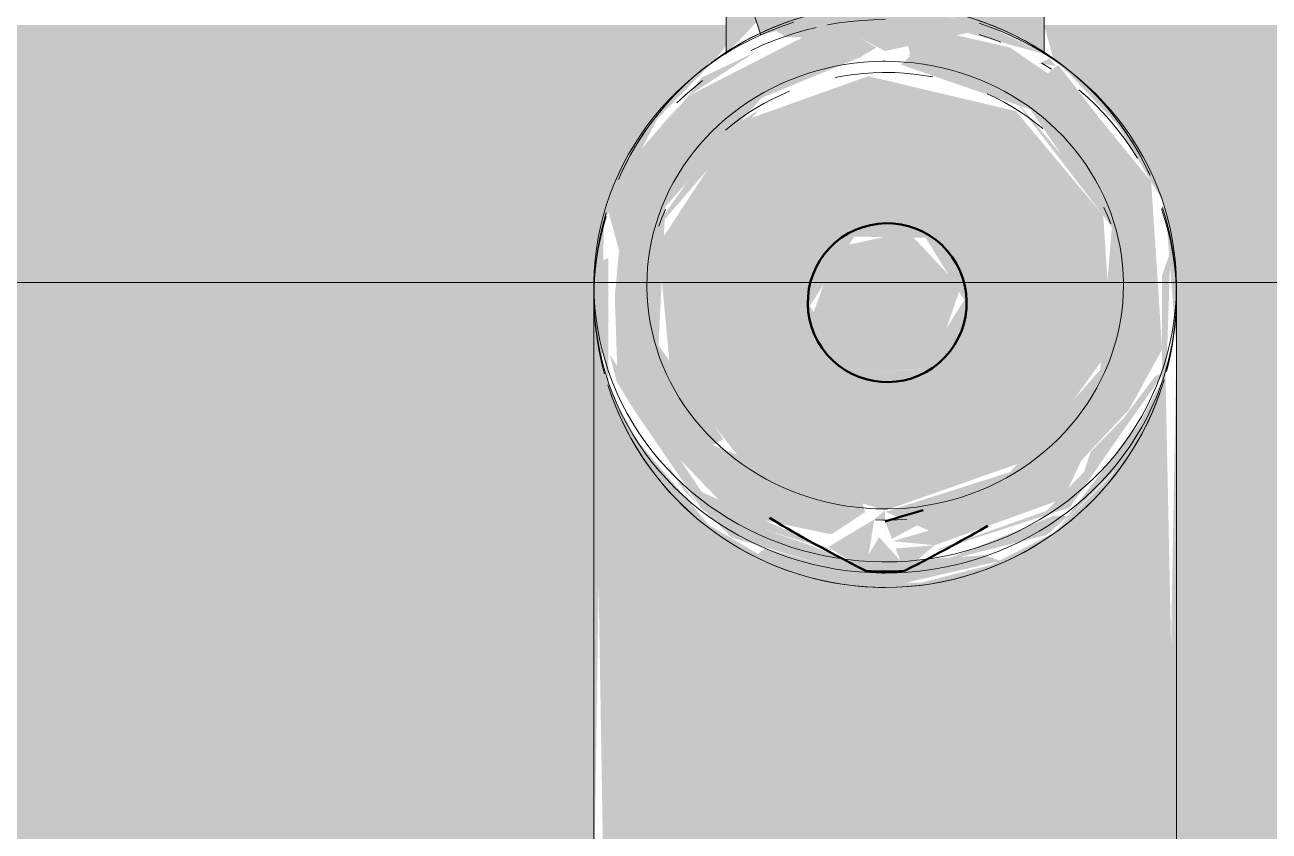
# Model space of a CAD drawing. Header units: inches. Extents: x -4218 to -1814, y 9706 to 12426.
# Drawn here: x -3281.072 to -3276.446, y 11921.118 to 11924.116 of the extents above; entities that cross this region are included whole.
import ezdxf

# ---------------------------------------------------------------- set-up
doc = ezdxf.new("R2010")
doc.units = ezdxf.units.IN
doc.header["$MEASUREMENT"] = 0
for name, color, linetype, lineweight in [('0-1', 7, 'Continuous', 5), ('0-2', 10, 'Continuous', 13), ('A-AREA-IDEN', 2, 'Continuous', 9), ('A-GENM-1', 11, 'Continuous', 9), ('A-GENM-2', 7, 'Continuous', 9), ('A-GENM-3', 250, 'Continuous', 50), ('Q-CASE-1', 9, 'Continuous', 9)]:
    doc.layers.add(name, color=color, linetype=linetype, lineweight=lineweight)

# ---------------------------------------------------------------- blocks, each defined once
blk = doc.blocks.new('Vanity Cabinet-Double Door - 33_-V78-FLOOR PLAN - 2ND FLOOR')
at = {"layer": 'Q-CASE-1'}
h = blk.add_hatch(color=256, dxfattribs=at)
h.paths.add_polyline_path([(16.4877, -5.0579), (16.4877, -0.75), (2.4704, -0.75), (2.4335, -1.707), (2.4113, -1.707), (2.4335, -1.7851), (2.4704, -1.7851), (2.4335, -4.3291), (2.2343, -4.7089), (2.0241, -4.9248), (1.9783, -4.9807), (1.9783, -5.0579), (15.2377, -5.0579)], flags=0)
h.paths.add_polyline_path([(-10.5435, -5.0579), (0.7972, -5.0579), (0.7616, -4.9281), (0.704, -4.8773), (0.5221, -4.6841), (0.358, -4.4066), (0.3419, -4.3291), (0.305, -3.8577), (0.3419, -1.7851), (0.3641, -1.7851), (0.3419, -1.707), (0.305, -1.707), (0.305, -0.75), (-15.0123, -0.75), (-15.0123, -5.0579), (-13.7623, -5.0579)], flags=0)
blk = doc.blocks.new('kitchen_faucet_14143 - kitchen_faucet_14143-V144-FLOOR PLAN - 2ND FLOOR')
at = {"layer": 'A-GENM-1'}
for points in [[(2.2638, 0.5413), (2.2638, 1.0827), (0.289, 1.0421), (0.66, 0.8466), (0.8781, 0.6297), (0.9981, 0.3953), (1.0653, 0.1319), (1.0631, -0.1486), (0.9847, -0.4278), (0.8506, -0.6548), (0.6375, -0.8638), (0.4043, -0.9944), (0.2802, -1.0458), (0, -1.0827), (2.2638, -1.0458), (2.2638, 0.2802)], [(0.9257, 0.1842), (0.7525, 0.6628), (0.6109, 0.729), (0.4212, 0.907), (0.1978, 1.0297), (-0.4264, 0.9889), (-0.6553, 0.8017), (-0.8118, 0.6808), (-0.8566, 0.6368), (-0.8284, 0.6044), (-0.9246, 0.4645), (-1.0006, 0.1324), (-0.9371, 0.084), (-0.8938, 0.0939), (-0.8607, 0.0595), (-0.6949, 0.5392), (-0.2558, 0.8425), (0.2737, 0.7992), (0.6533, 0.4651), (0.8012, 0.0018), (0.8711, 0.1623), (0.9108, 0.0285)], [(0.5364, 0.862), (0.4664, 0.9376), (0.5309, 0.8658)], [(0.8843, -0.1985), (0.803, -0.0749), (0.7705, -0.0837), (0.5538, -0.6406), (0.5309, -0.6016), (0.1814, -0.8425), (-0.3329, -0.8173), (-0.738, -0.4587), (-0.8881, -0.0936), (-0.9245, -0.0331), (-0.9602, -0.0936), (-0.9829, -0.2669), (-0.7448, -0.7316), (-0.5036, -0.9376), (-0.3191, -1.0297), (-0.1697, -0.9894), (0, -1.005), (0.3089, -0.9947), (0.5211, -0.8295), (0.5471, -0.8206), (0.8075, -0.5692), (0.8831, -0.212)], [(-0.9705, -0.462), (-1.068, -0.1118), (-1.1106, -0.0936), (-6.351, -1.824), (-6.2575, -2.0265), (-6.2397, -2.1741), (-1.009, -0.4746)]]:
    blk.add_hatch(color=256, dxfattribs=at).paths.add_polyline_path(points, flags=0)
h = blk.add_hatch(color=256, dxfattribs=at)
h.paths.add_polyline_path([(-0.9118, 0), (-0.9793, 0.3056), (-0.901, 0.589), (-0.9969, 0.3982), (-1.066, 0.127), (-1.0636, -0.1447), (-0.991, -0.4125), (-0.963, -0.3683), (-0.9602, -0.0936), (-0.9126, -0.002)], flags=0)
h.paths.add_polyline_path([(0.7962, 0), (0.6052, 0.5445), (0.1862, 0.8425), (-0.3002, 0.8107), (-0.6882, 0.4861), (-0.8181, -0.0632), (-0.6459, -0.5451), (-0.1935, -0.8425), (0.2737, -0.7992), (0.6454, -0.5062), (0.7811, -0.0492)], flags=0)
h.paths.add_polyline_path([(0.8373, 0), (0.7962, 0), (0.829, -0.0401)], flags=0)
h.paths.add_polyline_path([(0.8858, 0), (0.8578, 0.0079), (0.8854, -0.0012)], flags=0)
h.paths.add_polyline_path([(1.0827, 0), (0.9838, 0.4298), (0.963, 0.3683), (0.9838, 0.0569), (0.8956, -0.0226), (1.0093, -0.0907), (0.984, -0.1308), (1.003, -0.212), (0.9376, -0.4464), (0.963, -0.4801), (1.0458, -0.2802)], flags=0)
h.paths.add_polyline_path([(0.8506, 0.6548), (0.6375, 0.8638), (0.4206, 0.9876), (0.5364, 0.8943), (0.818, 0.6785)], flags=0)
h.paths.add_polyline_path([(0.8506, -0.6548), (0.4963, -0.9563), (0.6445, -0.8585), (0.8299, -0.6818)], flags=0)
h.paths.add_polyline_path([(0.3219, -1.0285), (-0.1425, -1.0297), (-0.1246, -1.0663), (0, -1.0827), (0.3191, -1.0297)], flags=0)
h.paths.add_polyline_path([(0.3191, 1.0297), (0.2802, 1.0458), (-0.1668, 1.0607), (-0.0787, 1.0297), (0.3, 1.0297)], flags=0)
h.paths.add_polyline_path([(0.2916, -0.1171), (0.0364, -0.2803), (-0.2219, -0.1153), (-0.2178, 0.1504), (0.0146, 0.294), (0.2697, 0.1322), (0.2844, -0.0352)], flags=0)
h.paths.add_polyline_path([(-0.4306, -0.9835), (-0.7246, -0.7543), (-0.4806, -0.9628), (-0.4613, -0.9708)], flags=0)
h.paths.add_polyline_path([(-0.4466, 0.9769), (-0.6531, 0.8518), (-0.4557, 0.9715)], flags=0)
h = blk.add_hatch(color=256, dxfattribs=at)
h.paths.add_polyline_path([(0.9467, 0.1898), (0.785, 0.6871), (0.5011, 0.8833), (0.2775, 1.0421), (0.2985, 1.0027), (0.4532, 0.8867), (0.5784, 0.7638), (0.653, 0.7392), (0.7982, 0.5992), (0.9376, 0.2042)], flags=0)
h.paths.add_polyline_path([(-0.2588, 0.8425), (-0.3257, 0.8228), (-0.7302, 0.4842), (-0.6776, 0.5207), (-0.2711, 0.833)], flags=0)
h.paths.add_polyline_path([(-0.8938, 0.0939), (-0.9278, 0.1324), (-0.8956, 0.0847)], flags=0)
h = blk.add_hatch(color=256, dxfattribs=at)
h.paths.add_polyline_path([(0.9838, 0.2208), (0.8877, 0.6), (0.818, 0.6785), (0.816, 0.6259), (0.9828, 0.2175)], flags=0)
h.paths.add_polyline_path([(-0.7596, 0.7209), (-0.8841, 0.611), (-0.8655, 0.5701), (-0.8566, 0.6368), (-0.8577, 0.6455), (-0.7647, 0.717)], flags=0)
h = blk.add_hatch(color=256, dxfattribs=at)
h.paths.add_polyline_path([(-0.8999, 0.5906), (-3.9982, 0.5677), (-4.044, 0.5906), (-6.2992, 0.5704), (-6.2992, -0.5906), (-4.172, -0.5505), (-4.1133, -0.5704), (-3.8679, -0.5906), (-2.531, -0.5551), (-1.0772, -0.0415), (-1.0613, 0.1621), (-0.9829, 0.4319), (-0.901, 0.589)], flags=0)
h.paths.add_polyline_path([(-0.8999, -0.5906), (-1.0197, -0.4781), (-1.366, -0.5906), (-0.9079, -0.5906)], flags=0)
h.paths.add_polyline_path([(-3.8802, -0.5768), (-4.0471, -0.5692), (-3.9748, -0.571)], flags=0)
h = blk.add_hatch(color=256, dxfattribs=at)
h.paths.add_polyline_path([(0.2916, -0.1171), (0.2649, 0.1774), (-0.0326, 0.2802), (-0.2396, 0.0857), (-0.1824, -0.1784), (0.0725, -0.2707), (0.2657, -0.1352)], flags=0)
h.paths.add_polyline_path([(-6.5243, -2.1523), (-6.6719, -1.8966), (-6.988, -1.9326), (-7.1107, -2.1595), (-6.9672, -2.408), (-6.6531, -2.3754), (-6.5284, -2.1595)], flags=0)
h = blk.add_hatch(color=256, dxfattribs=at)
h.paths.add_polyline_path([(0.8373, 0), (0.9023, 0.0252), (0.8381, 0.1444), (0.8247, 0.0607)], flags=0)
h.paths.add_polyline_path([(1.0215, -0.0715), (0.829, -0.0401), (0.9327, -0.212), (0.9376, -0.2042)], flags=0)
h.paths.add_polyline_path([(1.0215, 0.0715), (0.9257, 0.1842), (0.9376, 0.0389)], flags=0)
h = blk.add_hatch(color=256, dxfattribs=at)
h.paths.add_polyline_path([(1.0093, -0.1985), (0.984, -0.1308), (0.9238, -0.284), (0.7868, -0.6862), (0.6151, -0.8206), (0.7245, -0.7464), (0.8977, -0.5692), (1.003, -0.212)], flags=0)
h.paths.add_polyline_path([(0.6607, -0.7517), (0.5211, -0.8658), (0.6502, -0.7638)], flags=0)
h.paths.add_polyline_path([(-0.7448, -0.7316), (-0.9079, -0.4825), (-0.8136, -0.6816), (-0.7541, -0.7249)], flags=0)
h = blk.add_hatch(color=256, dxfattribs=at)
h.paths.add_polyline_path([(0.9467, -0.1898), (0.8692, -0.3683), (0.7277, -0.6818), (0.2159, -1.0248), (0.319, -0.9972), (0.4215, -0.9341), (0.7971, -0.6769), (0.9427, -0.2064)], flags=0)
h.paths.add_polyline_path([(-0.2588, -0.8425), (-0.6931, -0.4702), (-0.6052, -0.6081), (-0.2737, -0.8425)], flags=0)
at = {"layer": 'A-GENM-2'}
for p, q in [((2.2638, 1.0827), (0, 1.0827)), ((-0.8444, 0.6188), (-0.8672, 0.5829)), ((-0.8999, 0.5906), (-6.2992, 0.5906)), ((0.8322, 0), (0.8315, -0.0356)), ((-6.2431, -2.1752), (-0.9705, -0.462)), ((-1.366, -0.5906), (-0.8999, -0.5906)), ((0, -1.0827), (2.2638, -1.0827))]:
    blk.add_line(p, q, dxfattribs=at)
at = {"layer": 'A-GENM-2', "flags": 128}
for points in [[(-0.0414, 1.0827), (-0.0828, 1.0818), (-0.1241, 1.0792), (-0.1652, 1.0748), (-0.2062, 1.0687), (-0.2469, 1.0609), (-0.2873, 1.0513), (-0.3272, 1.0401), (-0.3667, 1.0272), (-0.4056, 1.0126), (-0.444, 0.9964), (-0.4816, 0.9786), (-0.5186, 0.9592), (-0.5548, 0.9383), (-0.5901, 0.9159), (-0.6246, 0.8921), (-0.658, 0.8668), (-0.6905, 0.8401), (-0.722, 0.8121), (-0.7523, 0.7828), (-0.7815, 0.7523), (-0.8095, 0.7206), (-0.8362, 0.6877), (-0.8617, 0.6538), (-0.8858, 0.6188), (-0.9086, 0.5829), (-0.93, 0.546), (-0.95, 0.5083), (-0.9685, 0.4698), (-0.9856, 0.4305), (-1.0011, 0.3906), (-1.0152, 0.3501)], [(0.2687, 1.0488), (0.2265, 1.0587), (0.184, 1.0669), (0.1412, 1.0734), (0.0982, 1.0782), (0.055, 1.0813), (0.0117, 1.0826), (-0.0316, 1.0822), (-0.0749, 1.0801), (-0.118, 1.0762), (-0.1609, 1.0706), (-0.2036, 1.0634), (-0.246, 1.0544), (-0.288, 1.0437), (-0.3295, 1.0313)], [(0.2687, 1.0488), (0.2265, 1.0587), (0.184, 1.0669), (0.1412, 1.0734), (0.0982, 1.0782), (0.055, 1.0813), (0.0117, 1.0826), (-0.0316, 1.0822), (-0.0749, 1.0801), (-0.118, 1.0762), (-0.1609, 1.0706), (-0.2036, 1.0634), (-0.246, 1.0544), (-0.288, 1.0437), (-0.3295, 1.0313)], [(0.2687, 1.0488), (0.2265, 1.0587), (0.184, 1.0669), (0.1412, 1.0734), (0.0982, 1.0782), (0.055, 1.0813), (0.0117, 1.0826), (-0.0316, 1.0822), (-0.0749, 1.0801), (-0.118, 1.0762), (-0.1609, 1.0706), (-0.2036, 1.0634), (-0.246, 1.0544), (-0.288, 1.0437), (-0.3295, 1.0313)], [(0.2687, 1.0488), (0.2265, 1.0587), (0.184, 1.0669), (0.1412, 1.0734), (0.0982, 1.0782), (0.055, 1.0813), (0.0117, 1.0826), (-0.0316, 1.0822), (-0.0749, 1.0801), (-0.118, 1.0762), (-0.1609, 1.0706), (-0.2036, 1.0634), (-0.246, 1.0544), (-0.288, 1.0437), (-0.3295, 1.0313)], [(0.2687, 1.0488), (0.2265, 1.0587), (0.184, 1.0669), (0.1412, 1.0734), (0.0982, 1.0782), (0.055, 1.0813), (0.0117, 1.0826), (-0.0316, 1.0822), (-0.0749, 1.0801), (-0.118, 1.0762), (-0.1609, 1.0706), (-0.2036, 1.0634), (-0.246, 1.0544), (-0.288, 1.0437), (-0.3295, 1.0313)], [(0.2687, 1.0488), (0.2265, 1.0587), (0.184, 1.0669), (0.1412, 1.0734), (0.0982, 1.0782), (0.055, 1.0813), (0.0117, 1.0826), (-0.0316, 1.0822), (-0.0749, 1.0801), (-0.118, 1.0762), (-0.1609, 1.0706), (-0.2036, 1.0634), (-0.246, 1.0544), (-0.288, 1.0437), (-0.3295, 1.0313)], [(0, 1.0827), (-0.0414, 1.0818), (-0.0827, 1.0792), (-0.1239, 1.0748), (-0.1648, 1.0687), (-0.2055, 1.0609), (-0.2459, 1.0513), (-0.2858, 1.0401), (-0.3253, 1.0272)], [(0.9877, 0), (0.9869, 0.0431), (0.9844, 0.0861), (0.9803, 0.129), (0.9747, 0.1717), (0.9674, 0.2141), (0.9585, 0.2561), (0.948, 0.2978), (0.9359, 0.339), (0.9223, 0.3797), (0.9072, 0.4198), (0.8905, 0.4593), (0.8724, 0.498), (0.8528, 0.5359), (0.8318, 0.573), (0.8093, 0.6092), (0.7856, 0.6444), (0.7604, 0.6787), (0.734, 0.7118), (0.7064, 0.7439), (0.6775, 0.7747), (0.6475, 0.8043), (0.6164, 0.8327), (0.5841, 0.8597), (0.5509, 0.8854), (0.5167, 0.9096), (0.4816, 0.9324), (0.4457, 0.9538), (0.4089, 0.9735), (0.3714, 0.9918), (0.3333, 1.0084), (0.2945, 1.0234), (0.2551, 1.0368), (0.2153, 1.0485), (0.1751, 1.0585), (0.1345, 1.0668), (0.0936, 1.0733), (0.0524, 1.0782), (0.0112, 1.0813), (-0.0302, 1.0826), (-0.0414, 1.0827)], [(1.0291, 0), (1.0282, 0.0431), (1.0258, 0.0861), (1.0217, 0.129), (1.016, 0.1717), (1.0087, 0.2141), (0.9998, 0.2561), (0.9894, 0.2978), (0.9773, 0.339), (0.9637, 0.3797), (0.9486, 0.4198), (0.9319, 0.4593), (0.9138, 0.498), (0.8942, 0.5359), (0.8731, 0.573), (0.8507, 0.6092), (0.8269, 0.6444), (0.8018, 0.6787), (0.7754, 0.7118), (0.7478, 0.7439), (0.7189, 0.7747), (0.6889, 0.8043), (0.6577, 0.8327), (0.6255, 0.8597), (0.5923, 0.8854), (0.5581, 0.9096), (0.523, 0.9324), (0.4871, 0.9538), (0.4503, 0.9735), (0.4128, 0.9918), (0.3747, 1.0084), (0.3359, 1.0234), (0.2965, 1.0368), (0.2567, 1.0485), (0.2164, 1.0585), (0.1758, 1.0668), (0.1349, 1.0733), (0.0938, 1.0782), (0.0525, 1.0813), (0.0112, 1.0826), (0, 1.0827)], [(1.0827, 0), (1.0818, 0.0433), (1.0792, 0.0865), (1.0749, 0.1296), (1.0688, 0.1725), (1.0611, 0.2151), (1.0516, 0.2574), (1.0405, 0.2992), (1.0277, 0.3406), (1.0133, 0.3814), (0.9972, 0.4216), (0.9796, 0.4612), (0.9603, 0.5), (0.9396, 0.538), (0.9173, 0.5751), (0.8936, 0.6113), (0.8684, 0.6466), (0.8419, 0.6808), (0.814, 0.7139), (0.7848, 0.7459), (0.7543, 0.7767), (0.7226, 0.8062), (0.6898, 0.8345), (0.6559, 0.8614), (0.6209, 0.8869), (0.585, 0.911), (0.5481, 0.9337), (0.5103, 0.9549), (0.4717, 0.9745), (0.4324, 0.9926), (0.3923, 1.0091), (0.3516, 1.024), (0.3104, 1.0372)], [(-0.4506, 0.9845), (-0.4896, 0.9657), (-0.5278, 0.9453), (-0.5652, 0.9235), (-0.6016, 0.9001), (-0.6372, 0.8753), (-0.6717, 0.8492), (-0.7051, 0.8216), (-0.7374, 0.7928), (-0.7685, 0.7626), (-0.7984, 0.7313), (-0.827, 0.6988), (-0.8542, 0.6652), (-0.8802, 0.6305), (-0.9047, 0.5948), (-0.9277, 0.5581), (-0.9493, 0.5206), (-0.9694, 0.4822), (-0.9879, 0.443), (-1.0048, 0.4032), (-1.0201, 0.3627)], [(-0.4506, 0.9845), (-0.4896, 0.9657), (-0.5278, 0.9453), (-0.5652, 0.9235), (-0.6016, 0.9001), (-0.6372, 0.8753), (-0.6717, 0.8492), (-0.7051, 0.8216), (-0.7374, 0.7928), (-0.7685, 0.7626), (-0.7984, 0.7313), (-0.827, 0.6988), (-0.8542, 0.6652)], [(-0.4506, 0.9845), (-0.4896, 0.9657), (-0.5278, 0.9453), (-0.5652, 0.9235), (-0.6016, 0.9001), (-0.6372, 0.8753), (-0.6717, 0.8492), (-0.7051, 0.8216), (-0.7374, 0.7928), (-0.7685, 0.7626), (-0.7984, 0.7313), (-0.827, 0.6988), (-0.8542, 0.6652)], [(-0.4506, 0.9845), (-0.4896, 0.9657), (-0.5278, 0.9453), (-0.5652, 0.9235), (-0.6016, 0.9001), (-0.6372, 0.8753), (-0.6717, 0.8492), (-0.7051, 0.8216), (-0.7374, 0.7928), (-0.7685, 0.7626), (-0.7984, 0.7313), (-0.827, 0.6988), (-0.8542, 0.6652)], [(-0.4506, 0.9845), (-0.4896, 0.9657), (-0.5278, 0.9453), (-0.5652, 0.9235), (-0.6016, 0.9001), (-0.6372, 0.8753), (-0.6717, 0.8492), (-0.7051, 0.8216), (-0.7374, 0.7928), (-0.7685, 0.7626), (-0.7984, 0.7313), (-0.827, 0.6988), (-0.8542, 0.6652)], [(-0.4506, 0.9845), (-0.4896, 0.9657), (-0.5278, 0.9453), (-0.5652, 0.9235), (-0.6016, 0.9001), (-0.6372, 0.8753), (-0.6717, 0.8492), (-0.7051, 0.8216), (-0.7374, 0.7928), (-0.7685, 0.7626), (-0.7984, 0.7313), (-0.827, 0.6988), (-0.8542, 0.6652)], [(0.8684, 0.6466), (0.8419, 0.6808), (0.814, 0.7139), (0.7848, 0.7459), (0.7543, 0.7767), (0.7226, 0.8062), (0.6898, 0.8345), (0.6559, 0.8614), (0.6209, 0.8869), (0.585, 0.911), (0.5481, 0.9337), (0.5103, 0.9549), (0.4717, 0.9745), (0.4324, 0.9926), (0.3923, 1.0091)], [(0.8684, 0.6466), (0.8419, 0.6808), (0.814, 0.7139), (0.7848, 0.7459), (0.7543, 0.7767), (0.7226, 0.8062), (0.6898, 0.8345), (0.6559, 0.8614), (0.6209, 0.8869), (0.585, 0.911), (0.5481, 0.9337), (0.5103, 0.9549), (0.4717, 0.9745), (0.4324, 0.9926), (0.3923, 1.0091)], [(0.8684, 0.6466), (0.8419, 0.6808), (0.814, 0.7139), (0.7848, 0.7459), (0.7543, 0.7767), (0.7226, 0.8062), (0.6898, 0.8345), (0.6559, 0.8614), (0.6209, 0.8869), (0.585, 0.911), (0.5481, 0.9337), (0.5103, 0.9549), (0.4717, 0.9745), (0.4324, 0.9926), (0.3923, 1.0091)], [(0.8684, 0.6466), (0.8419, 0.6808), (0.814, 0.7139), (0.7848, 0.7459), (0.7543, 0.7767), (0.7226, 0.8062), (0.6898, 0.8345), (0.6559, 0.8614), (0.6209, 0.8869), (0.585, 0.911), (0.5481, 0.9337), (0.5103, 0.9549), (0.4717, 0.9745), (0.4324, 0.9926), (0.3923, 1.0091)], [(0.8684, 0.6466), (0.8419, 0.6808), (0.814, 0.7139), (0.7848, 0.7459), (0.7543, 0.7767), (0.7226, 0.8062), (0.6898, 0.8345), (0.6559, 0.8614), (0.6209, 0.8869), (0.585, 0.911), (0.5481, 0.9337), (0.5103, 0.9549), (0.4717, 0.9745), (0.4324, 0.9926), (0.3923, 1.0091)], [(-0.5134, 0.9383), (-0.5487, 0.9159), (-0.5832, 0.8921), (-0.6167, 0.8668), (-0.6491, 0.8401), (-0.6806, 0.8121), (-0.7109, 0.7828), (-0.7401, 0.7523), (-0.7681, 0.7206)], [(-0.8736, 0), (-0.8729, 0.0356), (-0.8709, 0.0712), (-0.8675, 0.1067), (-0.8628, 0.142), (-0.8568, 0.177), (-0.8494, 0.2118), (-0.8408, 0.2462), (-0.8308, 0.2802), (-0.8196, 0.3137), (-0.8072, 0.3468), (-0.7935, 0.3792), (-0.7785, 0.411), (-0.7624, 0.4422), (-0.7452, 0.4726), (-0.7268, 0.5023), (-0.7074, 0.5311), (-0.6868, 0.5591), (-0.6653, 0.5862), (-0.6427, 0.6123), (-0.6192, 0.6374), (-0.5948, 0.6615), (-0.5695, 0.6845), (-0.5434, 0.7064), (-0.5165, 0.7272), (-0.4889, 0.7468), (-0.4606, 0.7652), (-0.4316, 0.7824), (-0.402, 0.7983), (-0.3718, 0.813), (-0.3412, 0.8263), (-0.31, 0.8384), (-0.2785, 0.8491), (-0.2466, 0.8585), (-0.2144, 0.8665), (-0.1819, 0.8731), (-0.1492, 0.8784), (-0.1163, 0.8822), (-0.0833, 0.8847), (-0.0503, 0.8858), (-0.0414, 0.8858)], [(-0.0414, 0.8858), (-0.0083, 0.8851), (0.0247, 0.883), (0.0576, 0.8795), (0.0903, 0.8747), (0.1229, 0.8684), (0.1552, 0.8608), (0.1872, 0.8518), (0.2188, 0.8414), (0.2501, 0.8297), (0.2808, 0.8167), (0.3111, 0.8024), (0.3409, 0.7868), (0.37, 0.77), (0.3986, 0.7519), (0.4264, 0.7326), (0.4535, 0.7121), (0.4798, 0.6905), (0.5053, 0.6678), (0.53, 0.644), (0.5537, 0.6192), (0.5765, 0.5933), (0.5983, 0.5665), (0.6192, 0.5388), (0.6389, 0.5102), (0.6576, 0.4807), (0.6751, 0.4505), (0.6915, 0.4195), (0.7068, 0.3879), (0.7208, 0.3556), (0.7336, 0.3227), (0.7452, 0.2893), (0.7555, 0.2554), (0.7645, 0.2211), (0.7722, 0.1864), (0.7786, 0.1514), (0.7836, 0.1162), (0.7874, 0.0808), (0.7897, 0.0452), (0.7908, 0.0096), (0.7908, 0)], [(-0.3305, 0.813), (-0.2998, 0.8263), (-0.2687, 0.8384)], [(-0.8802, 0.6305), (-0.9047, 0.5948), (-0.9277, 0.5581), (-0.9493, 0.5206), (-0.9694, 0.4822), (-0.9879, 0.443), (-1.0048, 0.4032), (-1.0201, 0.3627), (-1.0338, 0.3216), (-1.0458, 0.28), (-1.0562, 0.238), (-1.0649, 0.1955), (-1.0718, 0.1528), (-1.0771, 0.1098), (-1.0806, 0.0666), (-1.0824, 0.0234), (-1.0827, 0)], [(-0.8802, 0.6305), (-0.9047, 0.5948), (-0.9277, 0.5581), (-0.9493, 0.5206), (-0.9694, 0.4822), (-0.9879, 0.443), (-1.0048, 0.4032), (-1.0201, 0.3627), (-1.0338, 0.3216), (-1.0458, 0.28), (-1.0562, 0.238), (-1.0649, 0.1955), (-1.0718, 0.1528), (-1.0771, 0.1098), (-1.0806, 0.0666), (-1.0824, 0.0234), (-1.0827, 0)], [(-0.8802, 0.6305), (-0.9047, 0.5948), (-0.9277, 0.5581), (-0.9493, 0.5206), (-0.9694, 0.4822), (-0.9879, 0.443), (-1.0048, 0.4032), (-1.0201, 0.3627), (-1.0338, 0.3216), (-1.0458, 0.28), (-1.0562, 0.238), (-1.0649, 0.1955), (-1.0718, 0.1528), (-1.0771, 0.1098), (-1.0806, 0.0666), (-1.0824, 0.0234), (-1.0827, 0)], [(-0.8802, 0.6305), (-0.9047, 0.5948), (-0.9277, 0.5581), (-0.9493, 0.5206), (-0.9694, 0.4822), (-0.9879, 0.443), (-1.0048, 0.4032), (-1.0201, 0.3627), (-1.0338, 0.3216), (-1.0458, 0.28), (-1.0562, 0.238), (-1.0649, 0.1955), (-1.0718, 0.1528), (-1.0771, 0.1098), (-1.0806, 0.0666), (-1.0824, 0.0234), (-1.0827, 0)], [(-0.8802, 0.6305), (-0.9047, 0.5948), (-0.9277, 0.5581), (-0.9493, 0.5206), (-0.9694, 0.4822), (-0.9879, 0.443), (-1.0048, 0.4032), (-1.0201, 0.3627), (-1.0338, 0.3216), (-1.0458, 0.28), (-1.0562, 0.238), (-1.0649, 0.1955), (-1.0718, 0.1528), (-1.0771, 0.1098), (-1.0806, 0.0666), (-1.0824, 0.0234), (-1.0827, 0)], [(1.0827, 0), (1.0818, 0.0433), (1.0792, 0.0865), (1.0749, 0.1296), (1.0688, 0.1725), (1.0611, 0.2151), (1.0516, 0.2574), (1.0405, 0.2992), (1.0277, 0.3406), (1.0133, 0.3814), (0.9972, 0.4216), (0.9796, 0.4612), (0.9603, 0.5), (0.9396, 0.538), (0.9173, 0.5751), (0.8936, 0.6113)], [(1.0827, 0), (1.0818, 0.0433), (1.0792, 0.0865), (1.0749, 0.1296), (1.0688, 0.1725), (1.0611, 0.2151), (1.0516, 0.2574), (1.0405, 0.2992), (1.0277, 0.3406), (1.0133, 0.3814), (0.9972, 0.4216), (0.9796, 0.4612), (0.9603, 0.5), (0.9396, 0.538), (0.9173, 0.5751), (0.8936, 0.6113)], [(1.0827, 0), (1.0818, 0.0433), (1.0792, 0.0865), (1.0749, 0.1296), (1.0688, 0.1725), (1.0611, 0.2151), (1.0516, 0.2574), (1.0405, 0.2992), (1.0277, 0.3406), (1.0133, 0.3814), (0.9972, 0.4216), (0.9796, 0.4612), (0.9603, 0.5), (0.9396, 0.538), (0.9173, 0.5751), (0.8936, 0.6113)], [(1.0827, 0), (1.0818, 0.0433), (1.0792, 0.0865), (1.0749, 0.1296), (1.0688, 0.1725), (1.0611, 0.2151), (1.0516, 0.2574), (1.0405, 0.2992), (1.0277, 0.3406), (1.0133, 0.3814), (0.9972, 0.4216), (0.9796, 0.4612), (0.9603, 0.5), (0.9396, 0.538), (0.9173, 0.5751), (0.8936, 0.6113)], [(1.0827, 0), (1.0818, 0.0433), (1.0792, 0.0865), (1.0749, 0.1296), (1.0688, 0.1725), (1.0611, 0.2151), (1.0516, 0.2574), (1.0405, 0.2992), (1.0277, 0.3406), (1.0133, 0.3814), (0.9972, 0.4216), (0.9796, 0.4612), (0.9603, 0.5), (0.9396, 0.538), (0.9173, 0.5751), (0.8936, 0.6113)], [(-0.7521, 0.3792), (-0.7372, 0.411), (-0.7211, 0.4422), (-0.7038, 0.4726), (-0.6854, 0.5023), (-0.666, 0.5311), (-0.6454, 0.5591), (-0.6239, 0.5862)], [(-0.9442, 0.4305), (-0.9598, 0.3906), (-0.9738, 0.3501)], [(-0.8322, 0), (-0.8315, 0.0356), (-0.8295, 0.0712), (-0.8261, 0.1067), (-0.8214, 0.142), (-0.8154, 0.177)], [(0.8287, 0.0808), (0.8311, 0.0452), (0.8322, 0.0096), (0.8322, 0)], [(-1.0827, 0), (-1.0818, -0.0433), (-1.0792, -0.0865), (-1.0749, -0.1296), (-1.0688, -0.1725), (-1.0611, -0.2151), (-1.0516, -0.2574), (-1.0405, -0.2992), (-1.0277, -0.3406), (-1.0133, -0.3814), (-0.9972, -0.4216), (-0.9796, -0.4612), (-0.9603, -0.5), (-0.9396, -0.538), (-0.9173, -0.5751), (-0.8936, -0.6113), (-0.8684, -0.6466)], [(-1.0827, 0), (-1.0818, -0.0433), (-1.0792, -0.0865), (-1.0749, -0.1296), (-1.0688, -0.1725), (-1.0611, -0.2151), (-1.0516, -0.2574), (-1.0405, -0.2992), (-1.0277, -0.3406), (-1.0133, -0.3814), (-0.9972, -0.4216), (-0.9796, -0.4612), (-0.9603, -0.5), (-0.9396, -0.538), (-0.9173, -0.5751), (-0.8936, -0.6113)], [(-1.0827, 0), (-1.0818, -0.0433), (-1.0792, -0.0865), (-1.0749, -0.1296), (-1.0688, -0.1725), (-1.0611, -0.2151), (-1.0516, -0.2574), (-1.0405, -0.2992), (-1.0277, -0.3406), (-1.0133, -0.3814), (-0.9972, -0.4216), (-0.9796, -0.4612), (-0.9603, -0.5), (-0.9396, -0.538), (-0.9173, -0.5751), (-0.8936, -0.6113)], [(-1.0827, 0), (-1.0818, -0.0433), (-1.0792, -0.0865), (-1.0749, -0.1296), (-1.0688, -0.1725), (-1.0611, -0.2151), (-1.0516, -0.2574), (-1.0405, -0.2992), (-1.0277, -0.3406), (-1.0133, -0.3814), (-0.9972, -0.4216), (-0.9796, -0.4612), (-0.9603, -0.5), (-0.9396, -0.538), (-0.9173, -0.5751), (-0.8936, -0.6113)], [(-1.0827, 0), (-1.0818, -0.0433), (-1.0792, -0.0865), (-1.0749, -0.1296), (-1.0688, -0.1725), (-1.0611, -0.2151), (-1.0516, -0.2574), (-1.0405, -0.2992), (-1.0277, -0.3406), (-1.0133, -0.3814), (-0.9972, -0.4216), (-0.9796, -0.4612), (-0.9603, -0.5), (-0.9396, -0.538), (-0.9173, -0.5751), (-0.8936, -0.6113)], [(-1.0827, 0), (-1.0818, -0.0433), (-1.0792, -0.0865), (-1.0749, -0.1296), (-1.0688, -0.1725), (-1.0611, -0.2151), (-1.0516, -0.2574), (-1.0405, -0.2992), (-1.0277, -0.3406), (-1.0133, -0.3814), (-0.9972, -0.4216), (-0.9796, -0.4612), (-0.9603, -0.5), (-0.9396, -0.538), (-0.9173, -0.5751), (-0.8936, -0.6113)], [(-1.0187, -0.339), (-1.0051, -0.3797), (-0.9899, -0.4198), (-0.9733, -0.4593), (-0.9552, -0.498), (-0.9356, -0.5359), (-0.9145, -0.573), (-0.8921, -0.6092), (-0.8683, -0.6444), (-0.8432, -0.6787), (-0.8168, -0.7118), (-0.7891, -0.7439), (-0.7603, -0.7747), (-0.7303, -0.8043), (-0.6991, -0.8327), (-0.6669, -0.8597), (-0.6337, -0.8854), (-0.5995, -0.9096), (-0.5644, -0.9324), (-0.5284, -0.9538), (-0.4917, -0.9735), (-0.4542, -0.9918), (-0.416, -1.0084), (-0.3772, -1.0234), (-0.3379, -1.0368), (-0.2981, -1.0485), (-0.2578, -1.0585), (-0.2172, -1.0668), (-0.1763, -1.0733), (-0.1352, -1.0782), (-0.0939, -1.0813), (-0.0526, -1.0826), (-0.0414, -1.0827)], [(-1.0291, 0), (-1.0282, -0.0431), (-1.0258, -0.0861), (-1.0217, -0.129), (-1.016, -0.1717), (-1.0087, -0.2141)], [(-0.0414, -0.8858), (-0.0744, -0.8851), (-0.1074, -0.883), (-0.1403, -0.8795), (-0.1731, -0.8747), (-0.2056, -0.8684), (-0.2379, -0.8608), (-0.2699, -0.8518), (-0.3016, -0.8414), (-0.3328, -0.8297), (-0.3636, -0.8167), (-0.3939, -0.8024), (-0.4237, -0.7868), (-0.4528, -0.77), (-0.4813, -0.7519), (-0.5092, -0.7326), (-0.5363, -0.7121), (-0.5626, -0.6905), (-0.5881, -0.6678), (-0.6127, -0.644), (-0.6365, -0.6192), (-0.6593, -0.5933), (-0.6811, -0.5665), (-0.7019, -0.5388), (-0.7217, -0.5102), (-0.7403, -0.4807), (-0.7579, -0.4505), (-0.7743, -0.4195), (-0.7895, -0.3879), (-0.8036, -0.3556), (-0.8164, -0.3227), (-0.8279, -0.2893), (-0.8382, -0.2554), (-0.8472, -0.2211), (-0.8549, -0.1864), (-0.8613, -0.1514), (-0.8664, -0.1162), (-0.8701, -0.0808), (-0.8725, -0.0452), (-0.8735, -0.0096), (-0.8736, 0)], [(-0.8136, -0.1864), (-0.8199, -0.1514), (-0.825, -0.1162), (-0.8287, -0.0808), (-0.8311, -0.0452), (-0.8322, -0.0096), (-0.8322, 0)], [(-0.0414, -1.0827), (0, -1.0818), (0.0413, -1.0792), (0.0825, -1.0748), (0.1234, -1.0687), (0.1641, -1.0609), (0.2045, -1.0513), (0.2444, -1.0401), (0.2839, -1.0272), (0.3229, -1.0126), (0.3612, -0.9964), (0.3989, -0.9786), (0.4358, -0.9592), (0.472, -0.9383), (0.5073, -0.9159), (0.5418, -0.8921), (0.5753, -0.8668), (0.6078, -0.8401), (0.6392, -0.8121), (0.6695, -0.7828), (0.6987, -0.7523), (0.7267, -0.7206), (0.7534, -0.6877), (0.7789, -0.6538), (0.8031, -0.6188), (0.8258, -0.5829), (0.8473, -0.546), (0.8672, -0.5083), (0.8858, -0.4698), (0.9028, -0.4305), (0.9184, -0.3906), (0.9324, -0.3501), (0.9449, -0.309), (0.9558, -0.2674), (0.9651, -0.2255), (0.9728, -0.1831), (0.979, -0.1405), (0.9835, -0.0977), (0.9864, -0.0547), (0.9876, -0.0116), (0.9877, 0)], [(0.7908, 0), (0.7901, -0.0356), (0.7881, -0.0712), (0.7848, -0.1067), (0.7801, -0.142), (0.774, -0.177), (0.7667, -0.2118), (0.758, -0.2462), (0.7481, -0.2802), (0.7369, -0.3137), (0.7244, -0.3468), (0.7107, -0.3792), (0.6958, -0.411), (0.6797, -0.4422), (0.6624, -0.4726), (0.6441, -0.5023), (0.6246, -0.5311), (0.6041, -0.5591), (0.5825, -0.5862), (0.56, -0.6123), (0.5365, -0.6374), (0.5121, -0.6615), (0.4868, -0.6845), (0.4607, -0.7064), (0.4338, -0.7272), (0.4061, -0.7468), (0.3778, -0.7652), (0.3488, -0.7824), (0.3192, -0.7983), (0.2891, -0.813), (0.2584, -0.8263), (0.2273, -0.8384), (0.1957, -0.8491), (0.1638, -0.8585), (0.1316, -0.8665), (0.0991, -0.8731), (0.0664, -0.8784), (0.0336, -0.8822), (0.0006, -0.8847), (-0.0325, -0.8858), (-0.0414, -0.8858)], [(0, -1.0827), (0.0414, -1.0818), (0.0827, -1.0792), (0.1239, -1.0748), (0.1648, -1.0687), (0.2055, -1.0609), (0.2459, -1.0513), (0.2858, -1.0401), (0.3253, -1.0272), (0.3642, -1.0126), (0.4026, -0.9964), (0.4403, -0.9786), (0.4772, -0.9592), (0.5134, -0.9383), (0.5487, -0.9159), (0.5832, -0.8921), (0.6167, -0.8668), (0.6491, -0.8401), (0.6806, -0.8121), (0.7109, -0.7828), (0.7401, -0.7523), (0.7681, -0.7206), (0.7948, -0.6877), (0.8203, -0.6538), (0.8444, -0.6188), (0.8672, -0.5829), (0.8886, -0.546), (0.9086, -0.5083), (0.9272, -0.4698), (0.9442, -0.4305), (0.9598, -0.3906), (0.9738, -0.3501), (0.9863, -0.309), (0.9972, -0.2674), (1.0065, -0.2255), (1.0142, -0.1831), (1.0204, -0.1405), (1.0249, -0.0977), (1.0277, -0.0547), (1.029, -0.0116), (1.0291, 0)], [(0.3295, -1.0313), (0.3704, -1.0173), (0.4108, -1.0017), (0.4506, -0.9845), (0.4896, -0.9657), (0.5278, -0.9453), (0.5652, -0.9235), (0.6016, -0.9001), (0.6372, -0.8753), (0.6717, -0.8492), (0.7051, -0.8216), (0.7374, -0.7928), (0.7685, -0.7626), (0.7984, -0.7313), (0.827, -0.6988), (0.8542, -0.6652), (0.8802, -0.6305), (0.9047, -0.5948), (0.9277, -0.5581), (0.9493, -0.5206), (0.9694, -0.4822), (0.9879, -0.443), (1.0048, -0.4032), (1.0201, -0.3627), (1.0338, -0.3216), (1.0458, -0.28), (1.0562, -0.238), (1.0649, -0.1955), (1.0718, -0.1528), (1.0771, -0.1098), (1.0806, -0.0666), (1.0824, -0.0234), (1.0827, 0)], [(0.8802, -0.6305), (0.9047, -0.5948), (0.9277, -0.5581), (0.9493, -0.5206), (0.9694, -0.4822), (0.9879, -0.443), (1.0048, -0.4032), (1.0201, -0.3627), (1.0338, -0.3216), (1.0458, -0.28), (1.0562, -0.238), (1.0649, -0.1955), (1.0718, -0.1528), (1.0771, -0.1098), (1.0806, -0.0666), (1.0824, -0.0234), (1.0827, 0)], [(0.8802, -0.6305), (0.9047, -0.5948), (0.9277, -0.5581), (0.9493, -0.5206), (0.9694, -0.4822), (0.9879, -0.443), (1.0048, -0.4032), (1.0201, -0.3627), (1.0338, -0.3216), (1.0458, -0.28), (1.0562, -0.238), (1.0649, -0.1955), (1.0718, -0.1528), (1.0771, -0.1098), (1.0806, -0.0666), (1.0824, -0.0234), (1.0827, 0)], [(0.8802, -0.6305), (0.9047, -0.5948), (0.9277, -0.5581), (0.9493, -0.5206), (0.9694, -0.4822), (0.9879, -0.443), (1.0048, -0.4032), (1.0201, -0.3627), (1.0338, -0.3216), (1.0458, -0.28), (1.0562, -0.238), (1.0649, -0.1955), (1.0718, -0.1528), (1.0771, -0.1098), (1.0806, -0.0666), (1.0824, -0.0234), (1.0827, 0)], [(0.8802, -0.6305), (0.9047, -0.5948), (0.9277, -0.5581), (0.9493, -0.5206), (0.9694, -0.4822), (0.9879, -0.443), (1.0048, -0.4032), (1.0201, -0.3627), (1.0338, -0.3216), (1.0458, -0.28), (1.0562, -0.238), (1.0649, -0.1955), (1.0718, -0.1528), (1.0771, -0.1098), (1.0806, -0.0666), (1.0824, -0.0234), (1.0827, 0)], [(0.8802, -0.6305), (0.9047, -0.5948), (0.9277, -0.5581), (0.9493, -0.5206), (0.9694, -0.4822), (0.9879, -0.443), (1.0048, -0.4032), (1.0201, -0.3627), (1.0338, -0.3216), (1.0458, -0.28), (1.0562, -0.238), (1.0649, -0.1955), (1.0718, -0.1528), (1.0771, -0.1098), (1.0806, -0.0666), (1.0824, -0.0234), (1.0827, 0)], [(-0.9998, -0.2561), (-0.9894, -0.2978), (-0.9773, -0.339), (-0.9637, -0.3797), (-0.9486, -0.4198), (-0.9319, -0.4593), (-0.9138, -0.498)], [(-0.6179, -0.5933), (-0.6397, -0.5665), (-0.6605, -0.5388), (-0.6803, -0.5102), (-0.699, -0.4807), (-0.7165, -0.4505), (-0.7329, -0.4195), (-0.7482, -0.3879), (-0.7622, -0.3556)], [(-0.8419, -0.6808), (-0.814, -0.7139), (-0.7848, -0.7459), (-0.7543, -0.7767), (-0.7226, -0.8062), (-0.6898, -0.8345), (-0.6559, -0.8614), (-0.6209, -0.8869), (-0.585, -0.911), (-0.5481, -0.9337), (-0.5103, -0.9549), (-0.4717, -0.9745)], [(-0.8419, -0.6808), (-0.814, -0.7139), (-0.7848, -0.7459), (-0.7543, -0.7767), (-0.7226, -0.8062), (-0.6898, -0.8345), (-0.6559, -0.8614), (-0.6209, -0.8869), (-0.585, -0.911), (-0.5481, -0.9337), (-0.5103, -0.9549), (-0.4717, -0.9745)], [(-0.8419, -0.6808), (-0.814, -0.7139), (-0.7848, -0.7459), (-0.7543, -0.7767), (-0.7226, -0.8062), (-0.6898, -0.8345), (-0.6559, -0.8614), (-0.6209, -0.8869), (-0.585, -0.911), (-0.5481, -0.9337), (-0.5103, -0.9549), (-0.4717, -0.9745)], [(-0.8419, -0.6808), (-0.814, -0.7139), (-0.7848, -0.7459), (-0.7543, -0.7767), (-0.7226, -0.8062), (-0.6898, -0.8345), (-0.6559, -0.8614), (-0.6209, -0.8869), (-0.585, -0.911), (-0.5481, -0.9337), (-0.5103, -0.9549), (-0.4717, -0.9745)], [(-0.8419, -0.6808), (-0.814, -0.7139), (-0.7848, -0.7459), (-0.7543, -0.7767), (-0.7226, -0.8062), (-0.6898, -0.8345), (-0.6559, -0.8614), (-0.6209, -0.8869), (-0.585, -0.911), (-0.5481, -0.9337), (-0.5103, -0.9549), (-0.4717, -0.9745)], [(-0.8419, -0.6808), (-0.814, -0.7139), (-0.7848, -0.7459), (-0.7543, -0.7767), (-0.7226, -0.8062), (-0.6898, -0.8345), (-0.6559, -0.8614), (-0.6209, -0.8869), (-0.585, -0.911), (-0.5481, -0.9337), (-0.5103, -0.9549), (-0.4717, -0.9745)], [(-0.8018, -0.6787), (-0.7754, -0.7118), (-0.7478, -0.7439), (-0.7189, -0.7747)], [(0.4108, -1.0017), (0.4506, -0.9845), (0.4896, -0.9657), (0.5278, -0.9453), (0.5652, -0.9235), (0.6016, -0.9001), (0.6372, -0.8753), (0.6717, -0.8492), (0.7051, -0.8216), (0.7374, -0.7928), (0.7685, -0.7626), (0.7984, -0.7313), (0.827, -0.6988), (0.8542, -0.6652)], [(0.4108, -1.0017), (0.4506, -0.9845), (0.4896, -0.9657), (0.5278, -0.9453), (0.5652, -0.9235), (0.6016, -0.9001), (0.6372, -0.8753), (0.6717, -0.8492), (0.7051, -0.8216), (0.7374, -0.7928), (0.7685, -0.7626), (0.7984, -0.7313), (0.827, -0.6988), (0.8542, -0.6652)], [(0.4108, -1.0017), (0.4506, -0.9845), (0.4896, -0.9657), (0.5278, -0.9453), (0.5652, -0.9235), (0.6016, -0.9001), (0.6372, -0.8753), (0.6717, -0.8492), (0.7051, -0.8216), (0.7374, -0.7928), (0.7685, -0.7626), (0.7984, -0.7313), (0.827, -0.6988), (0.8542, -0.6652)], [(0.4108, -1.0017), (0.4506, -0.9845), (0.4896, -0.9657), (0.5278, -0.9453), (0.5652, -0.9235), (0.6016, -0.9001), (0.6372, -0.8753), (0.6717, -0.8492), (0.7051, -0.8216), (0.7374, -0.7928), (0.7685, -0.7626), (0.7984, -0.7313), (0.827, -0.6988), (0.8542, -0.6652)], [(0.4108, -1.0017), (0.4506, -0.9845), (0.4896, -0.9657), (0.5278, -0.9453), (0.5652, -0.9235), (0.6016, -0.9001), (0.6372, -0.8753), (0.6717, -0.8492), (0.7051, -0.8216), (0.7374, -0.7928), (0.7685, -0.7626), (0.7984, -0.7313), (0.827, -0.6988), (0.8542, -0.6652)], [(-0.2602, -0.8414), (-0.2914, -0.8297), (-0.3222, -0.8167)], [(-0.3104, -1.0372), (-0.2687, -1.0488), (-0.2265, -1.0587), (-0.184, -1.0669), (-0.1412, -1.0734), (-0.0982, -1.0782), (-0.055, -1.0813), (-0.0117, -1.0826), (0.0316, -1.0822), (0.0749, -1.0801), (0.118, -1.0762), (0.1609, -1.0706), (0.2036, -1.0634), (0.246, -1.0544), (0.288, -1.0437)], [(-0.3104, -1.0372), (-0.2687, -1.0488), (-0.2265, -1.0587), (-0.184, -1.0669), (-0.1412, -1.0734), (-0.0982, -1.0782), (-0.055, -1.0813), (-0.0117, -1.0826), (0.0316, -1.0822), (0.0749, -1.0801), (0.118, -1.0762), (0.1609, -1.0706), (0.2036, -1.0634), (0.246, -1.0544), (0.288, -1.0437)], [(-0.3104, -1.0372), (-0.2687, -1.0488), (-0.2265, -1.0587), (-0.184, -1.0669), (-0.1412, -1.0734), (-0.0982, -1.0782), (-0.055, -1.0813), (-0.0117, -1.0826), (0.0316, -1.0822), (0.0749, -1.0801), (0.118, -1.0762), (0.1609, -1.0706), (0.2036, -1.0634), (0.246, -1.0544), (0.288, -1.0437)], [(-0.3104, -1.0372), (-0.2687, -1.0488), (-0.2265, -1.0587), (-0.184, -1.0669), (-0.1412, -1.0734), (-0.0982, -1.0782), (-0.055, -1.0813), (-0.0117, -1.0826), (0.0316, -1.0822), (0.0749, -1.0801), (0.118, -1.0762), (0.1609, -1.0706), (0.2036, -1.0634), (0.246, -1.0544), (0.288, -1.0437)], [(-0.3104, -1.0372), (-0.2687, -1.0488), (-0.2265, -1.0587), (-0.184, -1.0669), (-0.1412, -1.0734), (-0.0982, -1.0782), (-0.055, -1.0813), (-0.0117, -1.0826), (0.0316, -1.0822), (0.0749, -1.0801), (0.118, -1.0762), (0.1609, -1.0706), (0.2036, -1.0634), (0.246, -1.0544), (0.288, -1.0437)], [(-0.3104, -1.0372), (-0.2687, -1.0488), (-0.2265, -1.0587), (-0.184, -1.0669), (-0.1412, -1.0734), (-0.0982, -1.0782), (-0.055, -1.0813), (-0.0117, -1.0826), (0.0316, -1.0822), (0.0749, -1.0801), (0.118, -1.0762), (0.1609, -1.0706), (0.2036, -1.0634), (0.246, -1.0544), (0.288, -1.0437)], [(-0.2965, -1.0368), (-0.2567, -1.0485), (-0.2164, -1.0585), (-0.1758, -1.0668), (-0.1349, -1.0733), (-0.0938, -1.0782), (-0.0525, -1.0813), (-0.0112, -1.0826), (0, -1.0827)]]:
    blk.add_lwpolyline(points, dxfattribs=at)
at = {"layer": 'A-GENM-2'}
for start, end in [(75, 105), (37.5889, 70.5405), (114.5564, 142.4111), (145.3367, 180), (360, 35.1858), (180, 215.1858), (328.1384, 360), (217.5889, 246.3625), (289.3548, 322.4111), (255, 285)]:
    blk.add_arc((0, 0), 1.0827, start, end, dxfattribs=at)
at = {"layer": 'A-GENM-3'}
for start, end in [(35.0319, 215.0319), (215.0319, 35.0319)]:
    blk.add_arc((0.0239, 0.0076), 0.2953, start, end, dxfattribs=at)
for points in [[(1.0215, 0.0715), (0.9544, 0.2019), (0.8984, 0.3052), (0.8533, 0.3814)], [(0.7957, 0.1409), (0.8081, 0.0975), (0.822, 0.0505), (0.8373, 0)], [(1.0237, 0), (1.0238, 0.0119), (1.0236, 0.0358), (1.0223, 0.0596), (1.0215, 0.0715)], [(1.0215, -0.0715), (1.0223, -0.0596), (1.0236, -0.0358), (1.0238, -0.0119), (1.0237, 0)], [(0.8237, -0.4299), (0.873, -0.3515), (0.9389, -0.232), (1.0215, -0.0715)]]:
    blk.add_open_spline(points, degree=3, dxfattribs=at)
blk = doc.blocks.new('CTR - 1st Phase - Unit Layouts_rvt-1-FLOOR PLAN - 2ND FLOOR')
at = {"layer": '0-2'}
for name, p, rotation in [('kitchen_faucet_14143 - kitchen_faucet_14143-V144-FLOOR PLAN - 2ND FLOOR', (-3277.8737, 11923.1071), 269.999999999918), ('Vanity Cabinet-Double Door - 33_-V78-FLOOR PLAN - 2ND FLOOR', (-3276.486, 11919.0582), 180)]:
    blk.add_blockref(name, p, dxfattribs=dict(at, rotation=rotation))

msp = doc.modelspace()

# ---------------------------------------------------------------- linework, layer by layer
at = {"layer": 'A-AREA-IDEN', "flags": 128}
msp.add_lwpolyline([(-3292.7867, 11923.1587), (-3217.28119, 11923.1587), (-3217.28119, 11901.66263), (-3292.7867, 11901.66263)], close=True, dxfattribs=at)

# ---------------------------------------------------------------- block references
at = {"layer": '0-1'}
msp.add_blockref('CTR - 1st Phase - Unit Layouts_rvt-1-FLOOR PLAN - 2ND FLOOR', (0, 0), dxfattribs=at)

doc.saveas('drawing.dxf')
